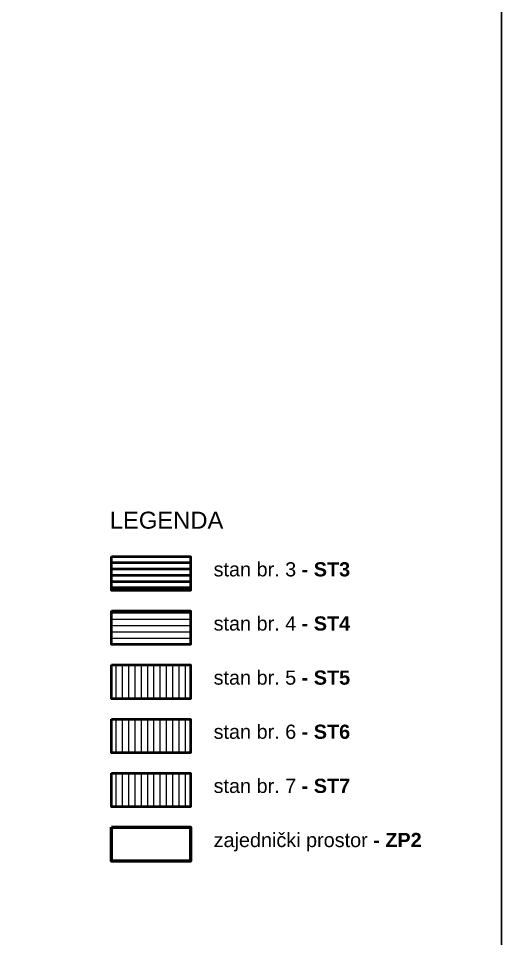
# Model space of a CAD drawing. Header units: centimetres. Extents: x 642232439 to 646206409, y 502891828 to 503284195.
# Drawn here: x 646187557 to 646188409, y 503268979 to 503270602 of the extents above; entities that cross this region are included whole.
import ezdxf

# ---------------------------------------------------------------- set-up
doc = ezdxf.new("R2010")
doc.units = ezdxf.units.CM
for name, color, linetype, lineweight in [('.ETAZA_1_ST1', 100, 'Continuous', 13), ('.ETAZA_2_ST2', 170, 'Continuous', 13), ('.ETAZA_3_PP1', 10, 'Continuous', 13), ('.ETAZA_4_ST3', 130, 'Continuous', 13), ('.ETAZA_6-ST5', 200, 'Continuous', 13), ('.ETAZA_6_ST4', 200, 'Continuous', 13), ('.ETAZA_7_ST5', 100, 'Continuous', 13), ('.ETAZA_8_ST6', 10, 'Continuous', 13), ('TP_07 - 0.20', 7, 'Continuous', 20)]:
    doc.layers.add(name, color=color, linetype=linetype, lineweight=lineweight)
doc.layers.add('SAST_Linija sastavnice', color=3, linetype='Continuous', plot=False)
doc.styles.add('tahoma10', font='tahoma.ttf', dxfattribs={"height": 2})
pattern_1 = [(90, (643183442.702, 503085608.108), (-11.1125, 2e-15), [])]
pattern_2 = [(180, (643183442.702, 503085608.108), (-2e-15, -11.1125), [])]

msp = doc.modelspace()

# ---------------------------------------------------------------- hatches: boundary and pattern name
at = {"layer": '.ETAZA_4_ST3', "lineweight": 40}
h = msp.add_hatch(dxfattribs=at)
h.set_pattern_fill('ANSI31', color=256, scale=3.5, angle=135)
h.set_pattern_definition(pattern_2)
h.paths.add_polyline_path([(646187860.1, 503269652.46), (646187721.35, 503269652.46), (646187721.35, 503269592.81), (646187860.1, 503269592.81)])
at = {"layer": '.ETAZA_6-ST5'}
h = msp.add_hatch(dxfattribs=at)
h.set_pattern_fill('ANSI31', color=5, scale=3.5, angle=45)
h.set_pattern_definition(pattern_1)
h.paths.add_polyline_path([(646187860.1, 503269270.62), (646187721.35, 503269270.62), (646187721.35, 503269210.97), (646187860.1, 503269210.97)])
at = {"layer": '.ETAZA_6_ST4'}
h = msp.add_hatch(dxfattribs=at)
h.set_pattern_fill('ANSI31', color=256, scale=3.5, angle=135)
h.set_pattern_definition(pattern_2)
h.paths.add_polyline_path([(646187860.1, 503269557), (646187721.35, 503269557), (646187721.35, 503269497.35), (646187860.1, 503269497.35)])
at = {"layer": '.ETAZA_7_ST5'}
h = msp.add_hatch(dxfattribs=at)
h.set_pattern_fill('ANSI31', color=256, scale=3.5, angle=45)
h.set_pattern_definition(pattern_1)
h.paths.add_polyline_path([(646187860.1, 503269461.54), (646187721.35, 503269461.54), (646187721.35, 503269401.89), (646187860.1, 503269401.89)])
at = {"layer": '.ETAZA_8_ST6'}
h = msp.add_hatch(dxfattribs=at)
h.set_pattern_fill('ANSI31', color=256, scale=3.5, angle=45)
h.set_pattern_definition(pattern_1)
h.paths.add_polyline_path([(646187860.1, 503269366.08), (646187721.35, 503269366.08), (646187721.35, 503269306.43), (646187860.1, 503269306.43)])

# ---------------------------------------------------------------- linework, layer by layer
at = {"layer": '.ETAZA_1_ST1', "lineweight": 40}
msp.add_lwpolyline([(646187721.35, 503269461.54), (646187860.1, 503269461.54), (646187860.1, 503269401.89), (646187721.35, 503269401.89)], close=True, dxfattribs=at)
at = {"layer": '.ETAZA_2_ST2', "lineweight": 40}
msp.add_lwpolyline([(646187721.35, 503269270.62), (646187860.1, 503269270.62), (646187860.1, 503269210.97), (646187721.35, 503269210.97)], close=True, dxfattribs=at)
at = {"layer": '.ETAZA_3_PP1', "lineweight": 40}
msp.add_lwpolyline([(646187721.35, 503269366.08), (646187860.1, 503269366.08), (646187860.1, 503269306.43), (646187721.35, 503269306.43)], close=True, dxfattribs=at)
at = {"layer": '.ETAZA_4_ST3', "lineweight": 40}
msp.add_lwpolyline([(646187721.35, 503269652.46), (646187860.1, 503269652.46), (646187860.1, 503269592.81), (646187721.35, 503269592.81)], close=True, dxfattribs=at)
at = {"layer": '.ETAZA_6-ST5', "lineweight": 40}
msp.add_lwpolyline([(646187721.35, 503269557), (646187860.1, 503269557), (646187860.1, 503269497.35), (646187721.35, 503269497.35)], close=True, dxfattribs=at)
at = {"layer": 'SAST_Linija sastavnice'}
msp.add_lwpolyline([(646188408.92, 503270987.07), (646184510.92, 503270987.07), (646184510.92, 503268121.07), (646188408.92, 503268121.07)], close=True, dxfattribs=at)
at = {"layer": 'TP_07 - 0.20', "lineweight": 50}
msp.add_lwpolyline([(646187721.35, 503269175.16), (646187860.1, 503269175.16), (646187860.1, 503269115.51), (646187721.35, 503269115.51)], close=True, dxfattribs=at)

# ---------------------------------------------------------------- texts
at = {"char_height": 30, "attachment_point": 1, "style": 'tahoma10'}
for s, insert in [('{\\fArial|b0|i0|c238|p34;LEGENDA\\fArial|b0|i0|c0|p34; \\fArial|b1|i0|c0|p34;     }', (646187718.04, 503269731.72)), ('{\\fArial|b0|i0|c238|p34;\\H0.83333x;stan br. 3 \\fArial|b1|i0|c238|p34;- ST3\\fArial|b1|i0|c0|p34;\\H1.2x;    }', (646187901.15, 503269642.58)), ('{\\fArial|b0|i0|c238|p34;\\H0.83333x;stan br. 4 \\fArial|b1|i0|c238|p34;- ST4\\fArial|b1|i0|c0|p34;\\H1.2x;    }', (646187901.15, 503269547.12)), ('{\\fArial|b0|i0|c238|p34;\\H0.83333x;stan br. 5 \\fArial|b1|i0|c238|p34;- ST5\\fArial|b1|i0|c0|p34;\\H1.2x;    }', (646187901.15, 503269451.66)), ('{\\fArial|b0|i0|c238|p34;\\H0.83333x;stan br. 6 \\fArial|b1|i0|c238|p34;- ST6\\fArial|b1|i0|c0|p34;\\H1.2x;    }', (646187901.15, 503269356.2)), ('{\\fArial|b0|i0|c238|p34;\\H0.83333x;stan br. 7 \\fArial|b1|i0|c238|p34;- ST7\\fArial|b1|i0|c0|p34;\\H1.2x;    }', (646187901.15, 503269260.74)), ('{\\fArial|b0|i0|c238|p34;\\H0.83333x;zajednički prostor \\fArial|b1|i0|c238|p34;- ZP2\\fArial|b1|i0|c0|p34;\\H1.2x;    }', (646187901.15, 503269165.28))]:
    msp.add_mtext_dynamic_manual_height_columns(s, width=728.1474, gutter_width=10, heights=[0], dxfattribs=dict(at, insert=insert))

doc.saveas('drawing.dxf')
